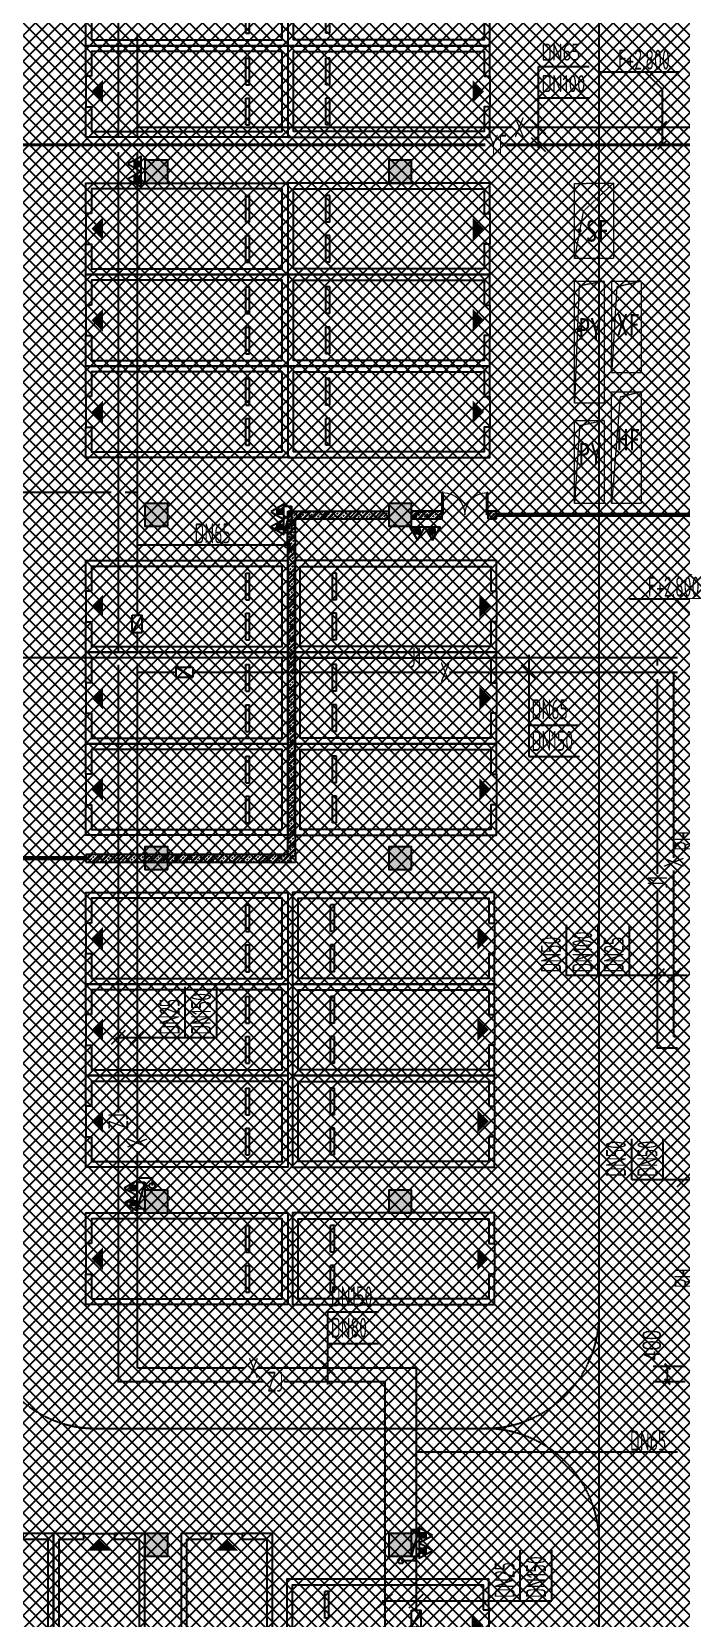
# Model space of a CAD drawing. Extents: x -2120532 to 1934524, y -1331911 to 424203.
# Drawn here: x -85379 to -68331, y -240185 to -198595 of the extents above; entities that cross this region are included whole.
import ezdxf

# ---------------------------------------------------------------- set-up
doc = ezdxf.new("R2010")
doc.units = 0
doc.header["$LTSCALE"] = 10
doc.linetypes.add('__DASH', pattern=[0.35, 0.25, -0.1])
doc.linetypes.add('DASH', pattern=[0.35, 0.25, -0.1])
for name, color, linetype in [('00-停车位', 67, 'Continuous'), ('A-COLUMN', 8, 'Continuous'), ('A-ROOM_NAME', 23, 'Continuous'), ('A-WALL', 2, 'Continuous'), ('DIM_LEAD', 3, 'Continuous'), ('DOOR_FIRE', 8, 'Continuous'), ('GPS文字_污水', 7, 'Continuous'), ('PUB_HATCH', 8, 'Continuous'), ('W-DIM_中水', 3, 'Continuous'), ('W-DIM_压力废', 3, 'Continuous'), ('W-DIM_直饮', 3, 'Continuous'), ('W-DIM_给水', 3, 'Continuous'), ('W-EQUIP_消火栓', 7, 'Continuous'), ('W-EQUIP_灭火器', 7, 'Continuous'), ('W-PIPE-中水', 122, 'Continuous'), ('W-PIPE-压力废', 31, 'Continuous'), ('W-PIPE-消防', 1, 'Continuous'), ('W-PIPE-给水', 3, 'Continuous'), ('W-TEXT_中水', 7, 'Continuous'), ('W-TEXT_压力废', 7, 'Continuous'), ('W-TEXT_消防', 7, 'Continuous'), ('W-TEXT_直饮', 7, 'Continuous'), ('W-TEXT_给水', 7, 'Continuous'), ('W-TWT_DIM', 3, 'Continuous'), ('W-TWT_TEXT', 7, 'Continuous'), ('W-VALVE_消防', 7, 'Continuous'), ('W-VPIPE-消防', 1, 'Continuous'), ('画水辅助', 6, 'Continuous'), ('车行线', 4, 'Continuous')]:
    doc.layers.add(name, color=color, linetype=linetype)
doc.layers.add('HOLE', color=52, linetype='Continuous', lineweight=15)
doc.styles.add('8B2_01', font='simhei.ttf', dxfattribs={"width": 0.8})
doc.styles.add('8B2_02', font='tssdeng.shx', dxfattribs={"width": 0.6, "bigfont": 'TSSDCHN.shx'})
doc.styles.add('_TCH_DIM_T3', font='SIMPLEX', dxfattribs={"width": 0.705882, "bigfont": 'GBCBIG'})
doc.styles.add('_TWT_PIPEDN', font='TSSDENG', dxfattribs={"width": 0.8, "height": 3.5, "bigfont": 'TSSDCHN'})
doc.styles.get("Standard").update_dxf_attribs({"font": 'TSSDENG.shx', "width": 0.7, "bigfont": 'TSSDCHN.shx'})
doc.dimstyles.new('_TWT_ARCH&&150', dxfattribs={"dimtxt": 446.25, "dimasz": 150, "dimexe": 375, "dimexo": 450, "dimgap": 189.375, "dimtad": 1, "dimdec": 0, "dimzin": 0, "dimdsep": 46, "dimtxsty": '_TCH_DIM_T3', "dimblk": 'ARCHTICK', "dimcen": 0.09, "dimclrt": 7, "dimazin": 2, "dimtfac": 1, "dimtdec": 0, "dimtix": 1, "dimtmove": 2, "dimatfit": 3, "dimfxl": 0, "dimtolj": 1, "dimtzin": 0, "dimarcsym": 0})
pattern_1 = [(45, (27.5, 1e-10), (-108.18734, 108.18734), []), (45, (55.78, 1e-10), (-108.18734, 108.18734), []), (45, (149.83, 1e-10), (-108.18734, 108.18734), [52.5, -30])]

# ---------------------------------------------------------------- blocks, each defined once
blk = doc.blocks.new('l99')
at = {"layer": 'W-TWT_TEXT'}
for p, q in [((92541, -196910), (92091, -196460)), ((94175, -196460), (92091, -196460)), ((92541, -196910), (92991, -196460))]:
    blk.add_line(p, q, dxfattribs=at)
blk = doc.blocks.new('2.8')
at = {"layer": 'W-TWT_TEXT', "style": '8B2_02', "width": 0.6}
blk.add_text('F+2.800', height=525, rotation=89.9998, dxfattribs=at).set_placement((100977, -194305, 5000))
blk = doc.blocks.new('车位2400x5300')
at = {"layer": '00-停车位', "color": 251}
for p, q in [((-875, -1000), (-175, -1000)), ((-875, -1100), (-875, -1000)), ((-875, -1100), (-175, -1100)), ((-175, -1100), (-175, -1000)), ((175, -1000), (875, -1000)), ((175, -1100), (175, -1000)), ((175, -1100), (875, -1100)), ((875, -1100), (875, -1000)), ((400, -5300), (-400, -5300))]:
    blk.add_line(p, q, dxfattribs=at)
blk.add_lwpolyline([(400, -5150), (400, -5300), (1200, -5300), (1200, 0), (-1200, 0), (-1200, -5300), (-400, -5300), (-400, -5150), (-1050, -5150), (-1050, -150), (1050, -150), (1050, -5150), (400, -5150)], dxfattribs=at)
blk.add_lwpolyline([(0, -5150, 0, 600, 0), (0, -4850, 600, 600, 0)], format="xyseb", dxfattribs=at)
blk = doc.blocks.new('_FZH')
blk.add_lwpolyline([(-0.5, -0.5), (0.5, -0.5), (0.5, 0.5), (-0.5, 0.5)], close=True)
at = {"layer": 'PUB_HATCH'}
blk.add_solid([(-0.5, -0.5), (0.5, -0.5), (-0.5, 0.5), (0.5, 0.5)], dxfattribs=at)
blk = doc.blocks.new('$DorLib2D$00000213')
at = {"color": 0, "linetype": 'DASH', "const_width": 0.02}
blk.add_lwpolyline([(0.5, 0), (-0.5, 0)], dxfattribs=at)
blk = doc.blocks.new('$DorLib2D$00000002')
for p, q in [((-0.5, 0), (-0.5, 0.4875)), ((-0.475, 0.4875), (-0.5, 0.4875)), ((-0.475, 0), (-0.475, 0.4875)), ((0.475, 0), (0.475, 0.4875)), ((0.475, 0.4875), (0.5, 0.4875)), ((0.5, 0), (0.5, 0.4875)), ((-0.5, 0), (-0.475, 0)), ((0.5, 0), (0.475, 0))]:
    blk.add_line(p, q)
at = {"lineweight": 13}
for centre, start, end in [((-0.4875, 0), 0, 88.53072), ((0.4875, 0), 91.46928, 180)]:
    blk.add_arc(centre, 0.4875, start, end, dxfattribs=at)
blk = doc.blocks.new('_ArchTick')
at = {"color": 0, "linetype": 'ByBlock', "const_width": 0.4}
blk.add_lwpolyline([(-0.5, -0.5), (0.5, 0.5)], dxfattribs=at)
blk = doc.blocks.new('*D351')
at = {"layer": 'Defpoints', "color": 0, "transparency": 16777216}
for p in [(-68694, -233585), (-67778, -233585), (-67778, -233985)]:
    blk.add_point(p, dxfattribs=at)
at = {"layer": 'W-TWT_DIM', "color": 0, "lineweight": -2, "transparency": 16777216}
for p, q in [((-68228, -233585), (-69069, -233585)), ((-68694, -233985), (-68694, -233585)), ((-68228, -233985), (-69069, -233985))]:
    blk.add_line(p, q, dxfattribs=at)
at = {"layer": 'W-TWT_DIM', "color": 0, "lineweight": -2, "transparency": 16777216, "xscale": 150, "yscale": 150, "zscale": 150}
for p, rotation in [((-68694, -233585), 90), ((-68694, -233985), 270)]:
    blk.add_blockref('_ArchTick', p, dxfattribs=dict(at, rotation=rotation))
at = {"layer": 'W-TWT_DIM', "color": 7, "transparency": 16777216, "insert": (-69106, -233030), "char_height": 446.2, "attachment_point": 5, "rotation": 90, "style": '_TCH_DIM_T3'}
blk.add_mtext('\\A1;400', dxfattribs=at)
blk = doc.blocks.new('$TwtSys$00000434')
for p, q in [((-0.5, 0.5), (-0.5, -0.5)), ((-0.5, -0.5), (0.5, 0.5)), ((0.5, 0.5), (-0.5, 0.5)), ((0.5, -0.5), (0.5, 0.5)), ((-0.5, -0.5), (0.5, -0.5))]:
    blk.add_line(p, q)
blk.add_solid([(0.5, -0.5), (0.5, 0.5), (-0.5, -0.5)])
blk = doc.blocks.new('$VALVE$00000316')
for p, q in [((-125, 72), (125, -72)), ((-125, 72), (-125, -72)), ((-125, 72), (125, 72)), ((125, 72), (125, -72)), ((-125, -72), (125, -72))]:
    blk.add_line(p, q)
at = {"const_width": 21.1}
blk.add_lwpolyline([(-11, 0, 1), (11, 0, 1)], format="xyb", close=True, dxfattribs=at)
for p in [(-125, 0), (125, 0)]:
    blk.add_point(p)
at = {"color": 7, "flags": 9}
for tag in ['XSIZE', 'YSIZE']:
    blk.add_attdef(tag, (0, 0), '', height=0.5, dxfattribs=at)
blk = doc.blocks.new('$TwtSys$00000546')
h = blk.add_hatch()
h.set_pattern_fill('ANSI31', color=256, scale=200, style=0)
h.set_pattern_definition([(45, (-38543.802, -6670.83), (-17.67767, 17.67767), [])])
h.paths.add_polyline_path([(-65, 174), (65, 174), (65, 44), (-65, 44)])
for points in [[(0, 344), (-198, 0), (198, 0)], [(-65, 174), (65, 174), (65, 44), (-65, 44)]]:
    blk.add_lwpolyline(points, close=True)
blk = doc.blocks.new('A$C1C3C0163')
h = blk.add_hatch()
h.set_pattern_fill('ANSI37', color=8, scale=150)
h.set_pattern_definition([(45, (-601697.23, -233886.27), (-168.3798, 168.3798), []), (135, (-601697.23, -233886.27), (-168.3798, -168.3798), [])])
h.paths.add_polyline_path([(-80300, 5300), (-80300, -9000), (-62000, -9000), (-62000, -64625), (-76750, -64625), (-76750, -62675), (-73875, -62675), (-73775, -57275), (-100380, -57275), (-100572, -124002), (-71150, -123999), (-71150, -126437), (-63509, -133383), (-65550, -135650), (-61611, -139196), (-83885, -163934), (-83885, -174096), (-119589, -213750), (-196450, -213750), (-196450, -207800), (-209700, -193450), (-209700, -169150), (-201700, -169149), (-201700, 5300), (-192675, 5300)])

msp = doc.modelspace()

# ---------------------------------------------------------------- hatches: boundary and pattern name
at = {"layer": 'PUB_HATCH'}
h = msp.add_hatch(dxfattribs=at)
h.set_pattern_fill('耐火砖', color=8, scale=50, style=0)
h.set_pattern_definition(pattern_1)
h.paths.add_polyline_path([(-78558.6, -220227.1), (-78458.6, -220160.4), (-78458.6, -211360.4), (-78658.6, -211160.4), (-78658.6, -220160.4)])
h = msp.add_hatch(dxfattribs=at)
h.set_pattern_fill('耐火砖', color=8, scale=50, style=0)
h.set_pattern_definition(pattern_1)
h.paths.add_polyline_path([(-76008.6, -211360.4), (-76008.6, -211160.4), (-78658.6, -211160.4), (-78458.6, -211360.4)])
h = msp.add_hatch(dxfattribs=at)
h.set_pattern_fill('耐火砖', color=8, scale=50, style=0)
h.set_pattern_definition(pattern_1)
h.paths.add_polyline_path([(-75408.6, -211160.4), (-75408.6, -211360.4), (-74608.6, -211360.4), (-74608.6, -211160.4)])
h = msp.add_hatch(dxfattribs=at)
h.set_pattern_fill('耐火砖', color=8, scale=50, style=0)
h.set_pattern_definition(pattern_1)
h.paths.add_polyline_path([(-73408.6, -211360.4), (-73183.6, -211360.4), (-73183.6, -211160.4), (-73408.6, -211160.4)])
h = msp.add_hatch(dxfattribs=at)
h.set_pattern_fill('耐火砖', color=8, scale=50, style=0)
h.set_pattern_definition(pattern_1)
h.paths.add_polyline_path([(-78658.6, -220160.4), (-83958.6, -220160.4), (-83958.6, -220360.4), (-78558.6, -220360.4), (-78558.6, -220227.1)])
at = {"layer": 'W-PIPE-中水'}
for points in [[(-83108.6, -233985.4), (-83134.9, -233985.4), (-83134.9, -234011.7)], [(-83108.6, -233985.4), (-83108.6, -234011.7), (-83134.9, -234011.7)], [(-76106.7, -233985.4), (-76080.5, -233985.4), (-76080.5, -233959.2)], [(-76106.7, -233985.4), (-76106.7, -233959.2), (-76080.5, -233959.2)]]:
    msp.add_hatch(color=256, dxfattribs=at).paths.add_polyline_path(points)
at = {"layer": 'W-PIPE-消防'}
for points in [[(-82216.6, -228647.5), (-82190.3, -228647.5), (-82190.3, -228621.3)], [(-82216.6, -228647.5), (-82216.6, -228621.3), (-82190.3, -228621.3)]]:
    msp.add_hatch(color=256, dxfattribs=at).paths.add_polyline_path(points)
at = {"layer": 'W-PIPE-给水'}
for points in [[(-68955.6, -225236.1), (-68955.6, -225262.4), (-68981.9, -225262.4)], [(-68955.6, -225236.1), (-68981.9, -225236.1), (-68981.9, -225262.4)]]:
    msp.add_hatch(color=256, dxfattribs=at).paths.add_polyline_path(points)

# ---------------------------------------------------------------- linework, layer by layer
at = {"layer": 'A-WALL', "color": 8}
for p, q in [((-78658.6, -220160.4), (-78658.6, -211160.4)), ((-78658.6, -211160.4), (-76008.6, -211160.4)), ((-74608.6, -211160.4), (-75408.6, -211160.4)), ((-74608.6, -211360.4), (-74608.6, -211160.4)), ((-73183.6, -211160.4), (-73408.6, -211160.4)), ((-73408.6, -211160.4), (-73408.6, -211360.4)), ((-73183.6, -211360.4), (-73183.6, -211160.4)), ((-78458.6, -220160.4), (-78458.6, -211360.4)), ((-78458.6, -211360.4), (-76008.6, -211360.4)), ((-75408.6, -211360.4), (-74608.6, -211360.4)), ((-73408.6, -211360.4), (-73183.6, -211360.4)), ((-78658.6, -220160.4), (-83958.6, -220160.4)), ((-83958.6, -220160.4), (-83958.6, -220360.4)), ((-83958.6, -220360.4), (-78558.6, -220360.4)), ((-78558.6, -220360.4), (-78458.6, -220360.4)), ((-78458.6, -220160.4), (-78458.6, -220160.4)), ((-78458.6, -220160.4), (-78458.6, -220360.4))]:
    msp.add_line(p, q, dxfattribs=at)
at = {"layer": 'DIM_LEAD', "color": 8, "const_width": 60}
for points in [[(-70997.3, -203782.6, 1), (-71019.9, -203838.2, 1)], [(-70997.3, -203782.6, 1), (-71019.9, -203838.2, 1)], [(-70088.1, -206113.5, 1), (-70129.1, -206157.3, 1)], [(-70990.8, -206386.2, 1), (-71026.4, -206434.6, 1)], [(-70990.8, -206386.2, 1), (-71026.4, -206434.6, 1)]]:
    msp.add_lwpolyline(points, format="xyb", close=True, dxfattribs=at)
at = {"layer": 'GPS文字_污水'}
for p, q in [((-68836.8, -200097.1, 5000), (-68836.8, -201569.6, 5000)), ((-68721.8, -200950.8, 8000), (-68951.8, -201175.6, 8000)), ((-68721.8, -201457.2, 3000), (-68951.8, -201682.1, 3000))]:
    msp.add_line(p, q, dxfattribs=at)
at = {"layer": 'HOLE', "color": 8, "linetype": 'DASH'}
for points in [[(-71133.6, -204535.4), (-71133.6, -202572.9), (-70108.6, -202560.4), (-70108.6, -204535.4)], [(-71133.6, -205135.4), (-70358.6, -205135.4), (-70358.6, -208335.8), (-71133.6, -208335.8)], [(-70158.6, -207535.4), (-70157.8, -205135.4), (-69383.6, -205135.4), (-69383.6, -207535.4)], [(-70158.6, -210960.4), (-70158.6, -208035.4), (-69383.6, -208035.4), (-69383.6, -210960.4)], [(-71133.6, -208785.4), (-70358.6, -208785.4), (-70358.6, -210960.4), (-71133.6, -210960.4)]]:
    msp.add_lwpolyline(points, close=True, dxfattribs=at)
for points in [[(-70108.6, -202560.4), (-70904.7, -203303.2), (-71133.6, -204535.4)], [(-70358.6, -205135.4), (-71012.2, -205261.3), (-71133.6, -208335.8)], [(-69383.6, -205135.4), (-70024.2, -205287.6), (-70158.6, -207535.4)], [(-69383.6, -208035.4), (-69937.5, -208175.7), (-70158.6, -210960.4)], [(-70358.6, -208785.4), (-70997.8, -208927), (-71133.6, -210960.4)]]:
    msp.add_lwpolyline(points, dxfattribs=at)
at = {"layer": 'W-DIM_中水'}
for p, q in [((-81348.4, -224961), (-81348.4, -223632.5)), ((-80523.4, -224961), (-80523.4, -223632.5)), ((-82923, -224775.4), (-83294.2, -225146.6)), ((-83183.6, -224961), (-81348.4, -224961)), ((-82794.2, -225146.6), (-82423, -224775.4)), ((-81348.4, -224961), (-80523.4, -224961)), ((-77604.5, -232980), (-77604.5, -232155)), ((-77604.5, -232155), (-76276, -232155)), ((-77604.5, -234060.4), (-77604.5, -232980)), ((-77604.5, -232980), (-76276, -232980)), ((-77418.9, -233808.9), (-77790.1, -233437.7)), ((-77418.9, -234171), (-77790.1, -233799.8)), ((-72556.7, -239727.2), (-72556.7, -238398.7)), ((-71731.7, -239727.2), (-71731.7, -238398.7)), ((-75921.1, -239541.6), (-76292.3, -239912.8)), ((-75469.2, -239912.8), (-75098, -239541.6)), ((-76181.7, -239727.2), (-72556.7, -239727.2)), ((-72556.7, -239727.2), (-71731.7, -239727.2))]:
    msp.add_line(p, q, dxfattribs=at)
at = {"layer": 'W-DIM_压力废'}
for p, q in [((-72074.4, -200328.7), (-72074.4, -199503.7)), ((-72074.4, -199503.7), (-70745.8, -199503.7)), ((-72074.4, -201634.9), (-72074.4, -200328.7)), ((-72074.4, -200328.7), (-70745.8, -200328.7)), ((-71888.7, -201284.3), (-72260, -200913.1)), ((-71888.7, -201745.6), (-72260, -201374.3))]:
    msp.add_line(p, q, dxfattribs=at)
at = {"layer": 'W-DIM_直饮'}
for p, q in [((-71340.7, -223333.7), (-71340.7, -222005.2)), ((-70515.7, -223333.7), (-70515.7, -222005.2)), ((-69690.7, -223333.7), (-69690.7, -222005.2)), ((-69690.7, -223333.7), (-71340.7, -223333.7)), ((-68175.1, -223333.7), (-69690.7, -223333.7)), ((-69141.2, -223519.4), (-68770, -223148.1)), ((-68346.9, -223148.1), (-68718.1, -223519.4))]:
    msp.add_line(p, q, dxfattribs=at)
at = {"layer": 'W-DIM_给水'}
for p, q in [((-72335.5, -214931.6), (-72335.5, -216772.1)), ((-72149.9, -215571.2), (-72521.1, -215200)), ((-72335.5, -216772.1), (-71006.9, -216772.1)), ((-72335.5, -216772.1), (-72335.5, -217597.1)), ((-72335.5, -217597.1), (-71006.9, -217597.1)), ((-69633.4, -228688.6), (-69633.4, -227618.6)), ((-68808.4, -228688.6), (-68808.4, -227618.6)), ((-68808.4, -228688.6), (-69633.4, -228688.6)), ((-67884.9, -228688.6), (-68808.4, -228688.6)), ((-68435.7, -228874.3), (-68064.5, -228503))]:
    msp.add_line(p, q, dxfattribs=at)
at = {"layer": 'W-PIPE-中水', "ltscale": 1.5, "const_width": 52.5}
for points in [[(-83108.6, -198138.8), (-83108.6, -201372.4)], [(-83108.6, -201747.4), (-83108.6, -214830.4)], [(-83108.6, -215182.9), (-83108.6, -226926.9)], [(-83108.6, -227440.3), (-83108.6, -233985.4)], [(-79270.9, -233985.4), (-83108.6, -233985.4)], [(-76106.7, -233985.4), (-78757.4, -233985.4)], [(-76106.7, -233985.4), (-76106.7, -241833.7)]]:
    msp.add_lwpolyline(points, dxfattribs=at)
at = {"layer": 'W-PIPE-压力废', "ltscale": 1.5, "const_width": 75}
for points in [[(-73470, -201559.9), (-88375.9, -201559.9)], [(-66782.4, -201559.9), (-72920.2, -201559.9)]]:
    msp.add_lwpolyline(points, dxfattribs=at)
at = {"layer": 'W-PIPE-消防', "ltscale": 1.5, "const_width": 52.5}
for points in [[(-82608.6, -201098.7), (-82608.6, -198634)], [(-82608.6, -201372.4), (-82608.6, -201098.7)], [(-72793.7, -201098.7), (-82608.6, -201098.7)], [(-67347.3, -201098.7), (-72474.1, -201098.7)], [(-82608.6, -212047.1), (-82608.6, -201747.4)], [(-87345.7, -210668.9), (-83284.9, -210668.9)], [(-82932.4, -210668.9), (-82608.6, -210668.9)], [(-82608.6, -213889.6), (-82608.6, -212047.1)], [(-78672.7, -212047.1), (-82608.6, -212047.1)], [(-78671.2, -211972.1), (-78666, -211727.8)], [(-82608.6, -214830.4), (-82608.6, -214339)], [(-82608.6, -215385.6), (-82608.6, -215182.9)], [(-81595.8, -215385.6), (-82608.6, -215385.6)], [(-82608.6, -227616), (-82608.6, -215385.6)], [(-74738, -215385.6), (-81146.5, -215385.6)], [(-68426.3, -215385.6), (-74418.4, -215385.6)], [(-68532.5, -215385.6), (-68532.5, -220258.8)], [(-68532.5, -220578.4), (-68532.5, -224935.4)], [(-68426.3, -224935.4), (-68532.5, -224935.4)], [(-82608.6, -228647.5), (-82608.6, -227935.6)], [(-82216.6, -228647.5), (-82608.6, -228647.5)], [(-82608.6, -233623.3), (-82608.6, -228647.5)], [(-82216.6, -228844.5), (-82216.6, -228647.5)], [(-82292.7, -228844.5), (-82410.9, -228844.5)], [(-79771, -233623.3), (-82608.6, -233623.3)], [(-75283.6, -233623.3), (-79451.4, -233623.3)], [(-75283.6, -235828.7), (-75283.6, -233623.3)], [(-75283.6, -239971.9), (-75283.6, -235828.7)], [(-68426.3, -235828.7), (-75283.6, -235828.7)], [(-75283.6, -238676.3), (-75689.6, -238676.3)]]:
    msp.add_lwpolyline(points, dxfattribs=at)
at = {"layer": 'W-PIPE-给水', "ltscale": 1.5, "const_width": 52.5}
for points in [[(-90130.8, -215006.6), (-75555.8, -215006.6)], [(-75102.9, -215006.6), (-68955.6, -215006.6)], [(-68955.6, -215209.3), (-68955.6, -215006.6)], [(-68955.6, -215006.6), (-68426.3, -215006.6)], [(-68955.6, -220675), (-68955.6, -215561.8)], [(-68955.6, -225236.1), (-68955.6, -221127.9)], [(-68426.3, -225236.1), (-68955.6, -225236.1)]]:
    msp.add_lwpolyline(points, dxfattribs=at)
at = {"layer": 'W-VPIPE-消防'}
for centre in [(-78672.7, -212047.1), (-82216.6, -228844.5), (-75694.4, -238676.3)]:
    msp.add_circle(centre, 75, dxfattribs=at)
at = {"layer": '车行线', "color": 8, "linetype": '__DASH', "ltscale": 1.5}
for points in [[(81616.4, -174472.9), (81616.4, -219310.4, 0.4142136), (84616.4, -222310.4), (96166.4, -222310.4, 0.4142136), (99166.4, -219310.4), (99166.4, -174472.9, 0.4142136), (96166.4, -171472.9), (-83683.6, -171472.9, 0.4142136), (-86683.6, -174472.9), (-86683.6, -232210.4, 0.4142136), (-83683.6, -235210.4), (-73483.6, -235210.4)], [(-18583.6, -174472.9), (-18583.6, -293760.4, -0.4142136), (-21583.6, -296760.4), (-67483.6, -296760.4, -0.4142136), (-70483.6, -293760.4), (-70483.6, -174472.9)], [(-73483.6, -235210.4, 0.4142136), (-70483.6, -232210.4)], [(-73483.6, -235210.4, -0.4142136), (-70483.6, -238210.4)]]:
    msp.add_lwpolyline(points, format="xyb", dxfattribs=at)

# ---------------------------------------------------------------- block references
at = {"layer": '00-停车位', "color": 8, "xscale": -1, "rotation": 269.9999999717713}
for p in [(-78658.6, -197760.4), (-78658.6, -200160.4), (-78658.6, -203760.4), (-78658.6, -206160.4), (-78658.6, -208560.4), (-78658.6, -213660.4), (-78658.6, -216060.4), (-78658.6, -218460.4), (-78658.6, -222360.4), (-78658.6, -224760.4), (-78658.6, -227160.4), (-78658.6, -230760.4)]:
    msp.add_blockref('车位2400x5300', p, dxfattribs=at)
at = {"layer": '00-停车位', "color": 8}
for p, rotation in [((-78658.6, -197760.4), 90.00000002822868), ((-78658.6, -200160.4), 90.00000002822868), ((-78658.6, -203760.4), 90.00000002822868), ((-78658.6, -206160.4), 90.00000002822868), ((-78658.6, -208560.4), 90.00000002822868), ((-78483.6, -213660.4), 90.00000000000378), ((-78483.6, -216060.4), 90), ((-78483.6, -218460.4), 90), ((-78533.6, -222360.4), 90), ((-78533.6, -224760.4), 90), ((-78533.6, -227160.4), 90), ((-78533.6, -230760.4), 90), ((-86008.6, -243260.4), 180), ((-83608.6, -243260.4), 180), ((-80258.6, -243260.4), 180), ((-78683.6, -240360.4), 90)]:
    msp.add_blockref('车位2400x5300', p, dxfattribs=dict(at, rotation=rotation))
at = {"layer": 'A-COLUMN', "color": 8, "xscale": 600, "yscale": 600, "zscale": 600, "rotation": 90}
for p in [(-82108.6, -202260.4), (-75708.6, -202260.4), (-82108.6, -211260.4), (-75708.6, -211260.4), (-82108.6, -220260.4), (-75708.6, -220260.4), (-82108.6, -229260.4), (-75708.6, -229260.4), (-82108.6, -238260.4), (-75708.6, -238260.4)]:
    msp.add_blockref('_FZH', p, dxfattribs=at)
at = {"layer": 'DOOR_FIRE', "color": 8, "zscale": 200}
for name, p, xscale, yscale in [('$DorLib2D$00000002', (-74008.6, -211260.4), -1200, 1200), ('$DorLib2D$00000213', (-70433.6, -211260.4), -5500, -5500), ('$DorLib2D$00000213', (-86708.6, -220260.4), -5500, -5500)]:
    msp.add_blockref(name, p, dxfattribs=dict(at, xscale=xscale, yscale=yscale))
at = {"layer": 'W-EQUIP_消火栓', "xscale": 700, "yscale": -200, "zscale": 700}
for p, rotation in [((-78658.6, -211377.8), 269.9999999999923), ((-82508.6, -229104.4), 269.9999999999923), ((-75308.6, -238211.8), 89.99999999999226)]:
    msp.add_blockref('$TwtSys$00000434', p, dxfattribs=dict(at, rotation=rotation))
at = {"layer": 'W-EQUIP_灭火器'}
for p, rotation in [((-82508.6, -202062), 89.99999999999226), ((-82508.6, -202458.8), 89.99999999999226), ((-78758.6, -211179.4), 89.99999999999235), ((-78758.6, -211576.2), 89.99999999999235), ((-75258, -211578.8), 180.0000000000072), ((-74861.2, -211578.8), 180.0000000000072), ((-82608.6, -228906), 89.99999999999226), ((-82608.6, -229302.8), 89.99999999999226), ((-75208.6, -238013.4), 269.9999999999923), ((-75208.6, -238410.2), 269.9999999999923)]:
    msp.add_blockref('$TwtSys$00000546', p, dxfattribs=dict(at, rotation=rotation))
at = {"layer": 'W-VALVE_消防', "zscale": 1.8}
for p, xscale, yscale, rotation in [((-82608.6, -214114.3), 1.8, 1.8, 90), ((-81371.1, -215385.6), -1.8, -1.8, 180), ((-75283.6, -240196.6), 1.8, 1.8, 90)]:
    msp.add_blockref('$VALVE$00000316', p, dxfattribs=dict(at, xscale=xscale, yscale=yscale, rotation=rotation))
at = {"layer": '画水辅助'}
msp.add_blockref('A$C1C3C0163', (106241.4, -167810.4), dxfattribs=at)
at = {"layer": '画水辅助', "rotation": 270}
for p in [(124317.8, -98612.8, 8000), (125097.4, -112428.7, 8000)]:
    msp.add_blockref('2.8', p, dxfattribs=at)
at = {"layer": '画水辅助', "xscale": -1}
for p in [(23703.8, -3186.7, 5000), (24483.5, -17002.7, 5000)]:
    msp.add_blockref('l99', p, dxfattribs=at)

# ---------------------------------------------------------------- texts
at = {"layer": 'A-ROOM_NAME', "color": 8, "style": '8B2_01', "width": 0.8}
for s, p in [('SF', (-70839.7, -204095.5)), ('PY', (-71028.6, -206665.8)), ('XF', (-70031.7, -206556.4)), ('HF', (-70022.8, -209568.7)), ('PY', (-71028.6, -209934.2))]:
    msp.add_text(s, height=563.29, dxfattribs=at).set_placement(p)
at = {"layer": 'W-DIM_中水', "color": 7, "style": '8B2_02', "width": 0.6}
for s, p in [('DN25', (-81498.4, -224886)), ('DN150', (-80673.4, -224886)), ('DN150', (-71881.7, -239652.2)), ('DN25', (-72706.7, -239652.2))]:
    msp.add_text(s, height=525, rotation=90, dxfattribs=at).set_placement(p)
for s, p in [('DN150', (-77529.5, -232005)), ('DN80', (-77529.5, -232830))]:
    msp.add_text(s, height=525, dxfattribs=at).set_placement(p)
at = {"layer": 'W-DIM_压力废', "color": 7, "style": '_TWT_PIPEDN', "width": 0.752941}
for s, p in [('DN65', (-71999.4, -199353.7)), ('DN100', (-71999.4, -200178.7))]:
    msp.add_text(s, height=446.25, dxfattribs=at).set_placement(p)
at = {"layer": 'W-DIM_直饮', "color": 7, "style": '8B2_02', "width": 0.6}
for s, p in [('DN50', (-71490.7, -223258.7)), ('DN100', (-70665.7, -223258.7)), ('DN25', (-69840.7, -223258.7))]:
    msp.add_text(s, height=525, rotation=90, dxfattribs=at).set_placement(p)
at = {"layer": 'W-DIM_给水', "color": 7, "style": '8B2_02', "width": 0.6}
for s, p in [('DN65', (-72260.5, -216622.1)), ('DN150', (-72260.5, -217447.1))]:
    msp.add_text(s, height=525, dxfattribs=at).set_placement(p)
for p in [(-69783.4, -228613.6), (-68958.4, -228613.6)]:
    msp.add_text('DN50', height=525, rotation=90, dxfattribs=at).set_placement(p)
at = {"layer": 'W-TEXT_中水', "style": '8B2_02', "width": 0.6}
msp.add_text('ZJ', height=525, rotation=90, dxfattribs=at).set_placement((-82846.1, -227365.3))
msp.add_text('ZJ', height=525, dxfattribs=at).set_placement((-79195.9, -234247.9))
at = {"layer": 'W-TEXT_压力废', "style": '8B2_02', "width": 0.6}
msp.add_text('YF', height=525, dxfattribs=at).set_placement((-73395, -201822.4))
at = {"layer": 'W-TEXT_消防', "style": '8B2_02', "width": 0.6}
for s, p in [('X', (-72718.7, -201361.2)), ('DN65', (-81107.1, -212009.6)), ('X', (-74663, -215648.1)), ('X', (-79696, -233885.8)), ('DN65', (-69678, -235791.2))]:
    msp.add_text(s, height=525, dxfattribs=at).set_placement(p)
for p in [(-68270, -220503.4), (-82346.1, -227860.6)]:
    msp.add_text('X', height=525, rotation=90, dxfattribs=at).set_placement(p)
at = {"layer": 'W-TEXT_直饮', "style": '8B2_02', "width": 0.6}
for p in [(-67987.6, -220061.8), (-67987.6, -231525.4)]:
    msp.add_text('RH', height=525, rotation=90, dxfattribs=at).set_placement(p)
at = {"layer": 'W-TEXT_给水', "style": '8B2_02', "width": 0.6}
msp.add_text('J1', height=525, dxfattribs=at).set_placement((-75480.8, -215269.1))
msp.add_text('J1', height=525, rotation=90, dxfattribs=at).set_placement((-68693.1, -221052.9))

# ---------------------------------------------------------------- dimensions: what is measured, and where the dimension line sits
at = {"layer": 'W-TWT_DIM'}
dim = msp.add_linear_dim(base=(-68693.6, -233585.4), p1=(-67778.1, -233985.4), p2=(-67778.1, -233585.4), angle=90, dimstyle='_TWT_ARCH&&150', dxfattribs=at)
dim.commit()
dim.dimension.update_dxf_attribs({"geometry": '*D351', "text_midpoint": (-69106.1, -233030.4), "dimtype": 129})

doc.saveas('drawing.dxf')
